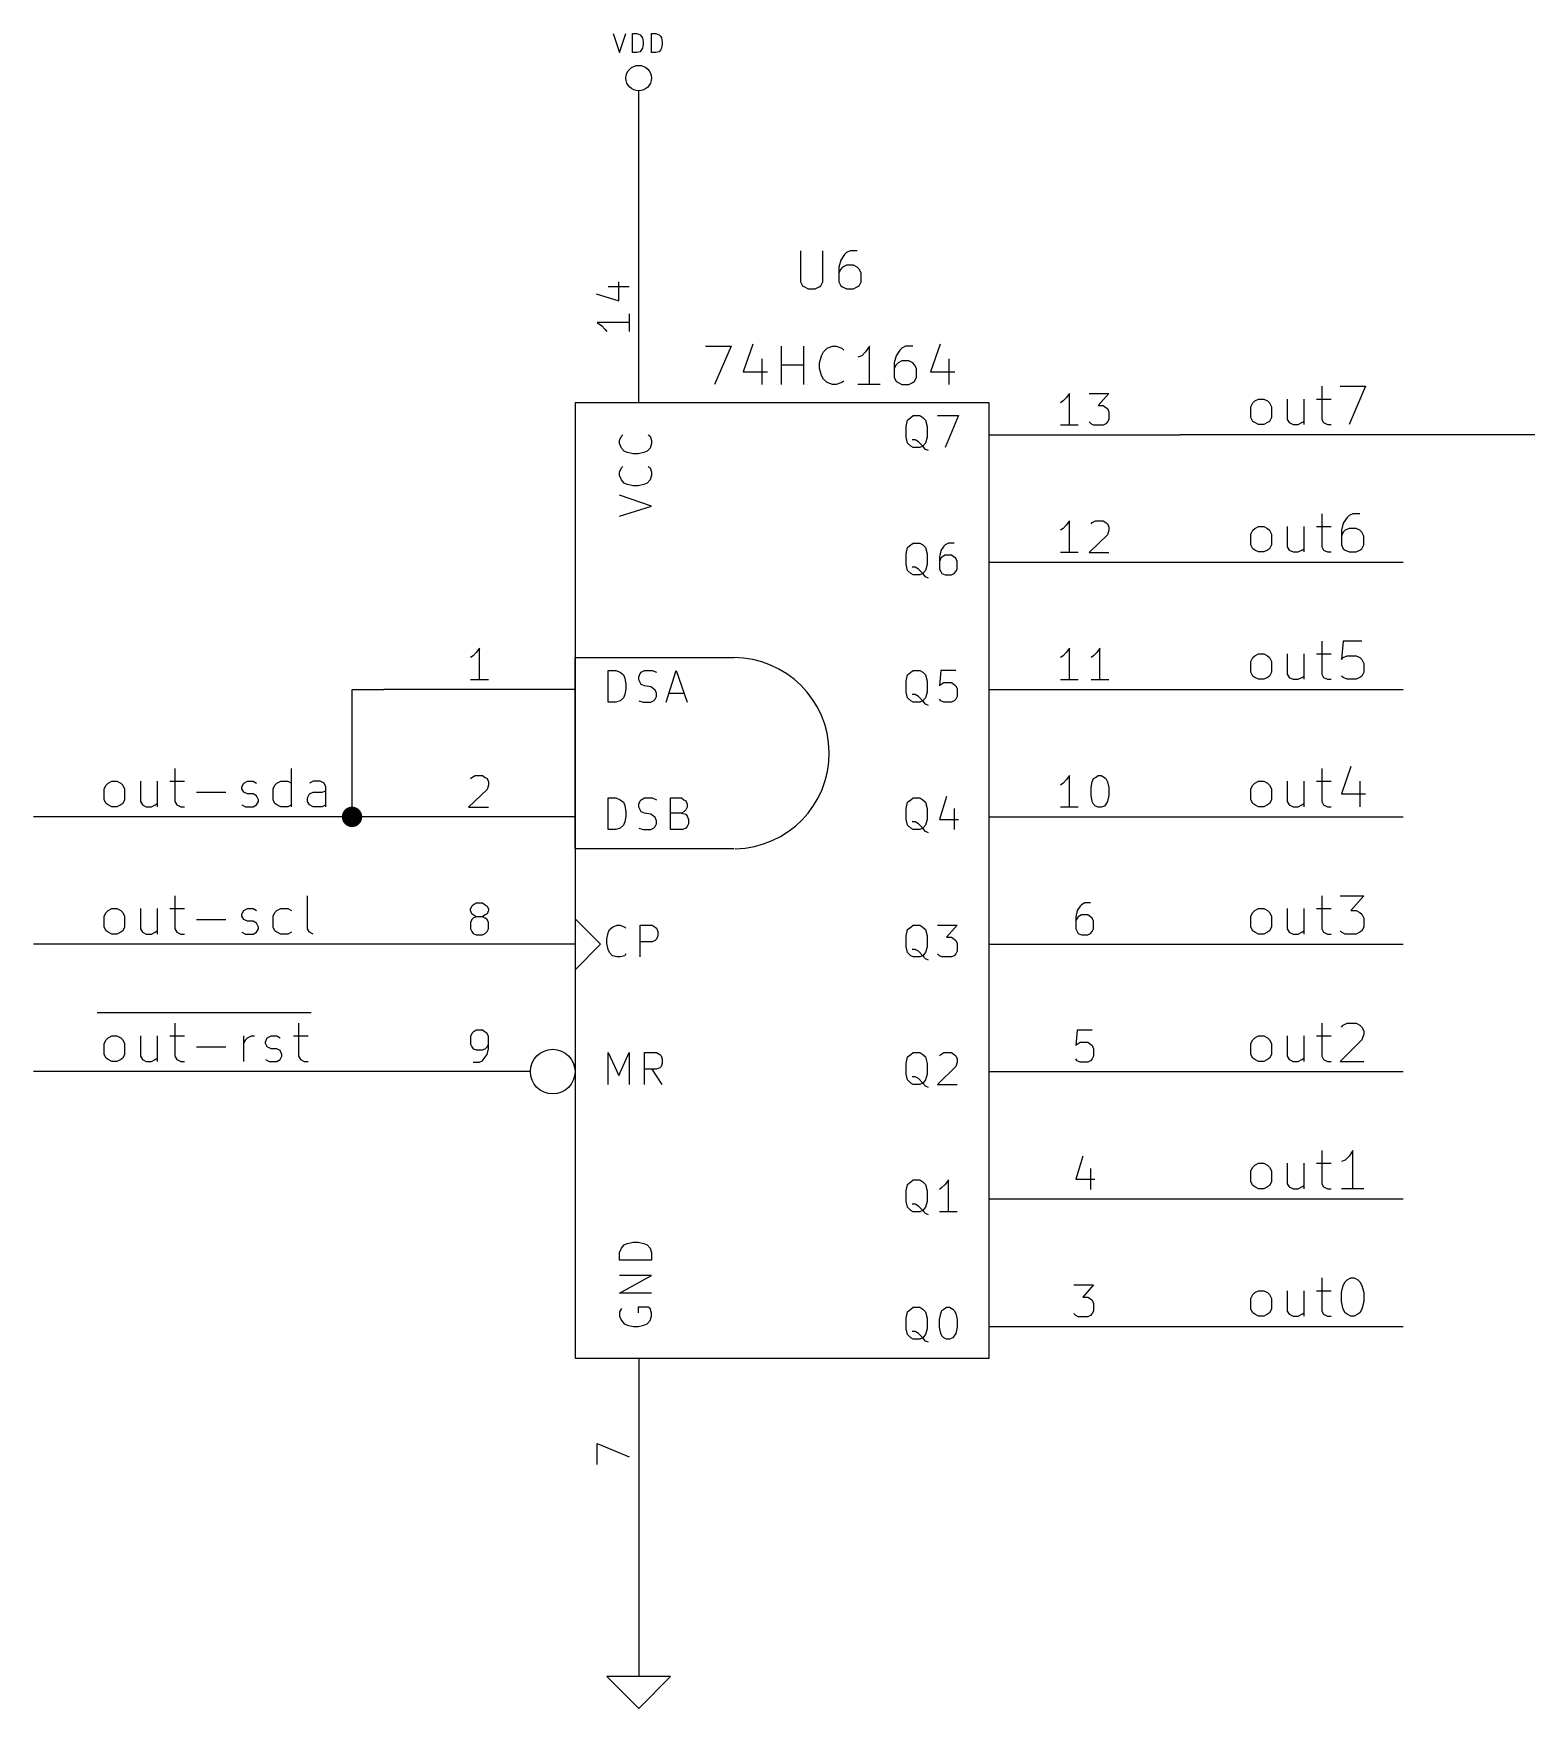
# Model space of a CAD drawing. Extents: x 4000 to 326700, y 4000 to 230000.
# Drawn here: x 166000 to 189435, y 132000 to 158300 of the extents above; entities that cross this region are included whole.
import ezdxf

# ---------------------------------------------------------------- set-up
doc = ezdxf.new("R2010")
doc.units = 0
for name, color, linetype in [('BLACK', 1, 'CONTINUOUS'), ('CYAN', 4, 'CONTINUOUS'), ('GREEN', 3, 'CONTINUOUS'), ('RED', 5, 'CONTINUOUS')]:
    doc.layers.add(name, color=color, linetype=linetype)

msp = doc.modelspace()

# ---------------------------------------------------------------- linework, layer by layer
at = {"layer": 'BLACK'}
for p, q in [((185170, 152530), (185230, 152560)), ((185230, 152560), (185310, 152560)), ((185310, 152560), (185370, 152530)), ((185680, 152560), (185680, 152240)), ((185940, 152560), (185940, 152160)), ((186140, 152560), (186370, 152560)), ((186220, 152760), (186220, 152240)), ((186510, 152760), (186910, 152760)), ((186910, 152760), (186650, 152160)), ((185110, 152440), (185140, 152500)), ((185110, 152270), (185110, 152440)), ((185140, 152500), (185170, 152530)), ((185370, 152530), (185400, 152500)), ((185400, 152500), (185430, 152440)), ((185430, 152440), (185430, 152270)), ((185140, 152210), (185110, 152270)), ((185170, 152190), (185140, 152210)), ((185230, 152160), (185170, 152190)), ((185310, 152160), (185230, 152160)), ((185370, 152190), (185310, 152160)), ((185400, 152210), (185370, 152190)), ((185430, 152270), (185400, 152210)), ((185680, 152240), (185710, 152190)), ((185710, 152190), (185770, 152160)), ((185770, 152160), (185850, 152160)), ((185850, 152160), (185910, 152190)), ((185910, 152190), (185940, 152210)), ((186220, 152240), (186250, 152190)), ((186250, 152190), (186310, 152160)), ((186310, 152160), (186370, 152160)), ((186220, 150760), (186220, 150240)), ((186620, 150700), (186560, 150610)), ((186650, 150730), (186620, 150700)), ((186710, 150760), (186650, 150730)), ((186820, 150760), (186710, 150760)), ((185110, 150440), (185140, 150500)), ((185110, 150270), (185110, 150440)), ((185140, 150500), (185170, 150530)), ((185170, 150530), (185230, 150560)), ((185230, 150560), (185310, 150560)), ((185310, 150560), (185370, 150530)), ((185370, 150530), (185400, 150500)), ((185400, 150500), (185430, 150440)), ((185430, 150440), (185430, 150270)), ((185680, 150560), (185680, 150240)), ((185940, 150560), (185940, 150160)), ((186140, 150560), (186370, 150560)), ((186560, 150610), (186530, 150500)), ((186530, 150500), (186530, 150270)), ((186560, 150470), (186530, 150410)), ((186590, 150500), (186560, 150470)), ((186650, 150530), (186590, 150500)), ((186760, 150530), (186650, 150530)), ((186820, 150500), (186760, 150530)), ((186850, 150470), (186820, 150500)), ((186880, 150410), (186850, 150470)), ((185140, 150210), (185110, 150270)), ((185170, 150190), (185140, 150210)), ((185230, 150160), (185170, 150190)), ((185370, 150190), (185310, 150160)), ((185400, 150210), (185370, 150190)), ((185430, 150270), (185400, 150210)), ((185680, 150240), (185710, 150190)), ((185710, 150190), (185770, 150160)), ((185850, 150160), (185910, 150190)), ((185910, 150190), (185940, 150210)), ((186220, 150240), (186250, 150190)), ((186250, 150190), (186310, 150160)), ((186530, 150270), (186560, 150210)), ((186560, 150210), (186590, 150190)), ((186590, 150190), (186650, 150160)), ((186760, 150160), (186820, 150190)), ((186820, 150190), (186850, 150210)), ((186850, 150210), (186880, 150270)), ((186880, 150270), (186880, 150410)), ((185310, 150160), (185230, 150160)), ((185770, 150160), (185850, 150160)), ((186310, 150160), (186370, 150160)), ((186650, 150160), (186760, 150160)), ((186220, 148760), (186220, 148240)), ((186560, 148760), (186530, 148470)), ((186850, 148760), (186560, 148760)), ((185110, 148440), (185140, 148500)), ((185110, 148270), (185110, 148440)), ((185140, 148500), (185170, 148530)), ((185170, 148530), (185230, 148560)), ((185230, 148560), (185310, 148560)), ((185310, 148560), (185370, 148530)), ((185370, 148530), (185400, 148500)), ((185400, 148500), (185430, 148440)), ((185430, 148440), (185430, 148270)), ((185680, 148560), (185680, 148240)), ((185940, 148560), (185940, 148160)), ((186140, 148560), (186370, 148560)), ((186530, 148470), (186560, 148500)), ((186560, 148500), (186620, 148530)), ((186620, 148530), (186760, 148530)), ((186760, 148530), (186820, 148500)), ((186820, 148500), (186850, 148470)), ((186850, 148470), (186880, 148410)), ((186880, 148410), (186880, 148270)), ((185140, 148210), (185110, 148270)), ((185170, 148190), (185140, 148210)), ((185230, 148160), (185170, 148190)), ((185310, 148160), (185230, 148160)), ((185370, 148190), (185310, 148160)), ((185400, 148210), (185370, 148190)), ((185430, 148270), (185400, 148210)), ((185680, 148240), (185710, 148190)), ((185710, 148190), (185770, 148160)), ((185770, 148160), (185850, 148160)), ((185850, 148160), (185910, 148190)), ((185910, 148190), (185940, 148210)), ((186220, 148240), (186250, 148190)), ((186250, 148190), (186310, 148160)), ((186310, 148160), (186370, 148160)), ((186560, 148190), (186530, 148210)), ((186620, 148160), (186560, 148190)), ((186760, 148160), (186620, 148160)), ((186820, 148190), (186760, 148160)), ((186850, 148210), (186820, 148190)), ((186880, 148270), (186850, 148210)), ((168220, 146760), (168220, 146240)), ((170050, 146160), (170050, 146760)), ((186220, 146760), (186220, 146240)), ((186680, 146790), (186530, 146360)), ((167110, 146440), (167140, 146500)), ((167140, 146500), (167170, 146530)), ((167170, 146530), (167230, 146560)), ((167230, 146560), (167310, 146560)), ((167310, 146560), (167370, 146530)), ((167370, 146530), (167400, 146500)), ((167400, 146500), (167430, 146440)), ((167680, 146560), (167680, 146240)), ((167940, 146560), (167940, 146160)), ((168140, 146560), (168370, 146560)), ((169270, 146470), (169300, 146530)), ((169300, 146530), (169360, 146560)), ((169360, 146560), (169450, 146560)), ((169450, 146560), (169500, 146530)), ((169760, 146440), (169790, 146500)), ((169790, 146500), (169820, 146530)), ((169820, 146530), (169880, 146560)), ((169880, 146560), (169990, 146560)), ((169990, 146560), (170050, 146530)), ((170390, 146560), (170330, 146530)), ((170500, 146560), (170390, 146560)), ((170560, 146530), (170500, 146560)), ((170590, 146470), (170560, 146530)), ((185110, 146440), (185140, 146500)), ((185140, 146500), (185170, 146530)), ((185170, 146530), (185230, 146560)), ((185230, 146560), (185310, 146560)), ((185310, 146560), (185370, 146530)), ((185370, 146530), (185400, 146500)), ((185400, 146500), (185430, 146440)), ((185680, 146560), (185680, 146240)), ((185940, 146560), (185940, 146160)), ((186140, 146560), (186370, 146560)), ((186820, 146560), (186820, 146160)), ((167110, 146270), (167110, 146440)), ((167140, 146210), (167110, 146270)), ((167430, 146270), (167400, 146210)), ((167430, 146440), (167430, 146270)), ((167680, 146240), (167710, 146190)), ((168220, 146240), (168250, 146190)), ((168560, 146390), (169020, 146390)), ((169270, 146440), (169270, 146470)), ((169300, 146390), (169270, 146440)), ((169360, 146360), (169300, 146390)), ((169450, 146360), (169360, 146360)), ((169500, 146330), (169450, 146360)), ((169530, 146270), (169500, 146330)), ((169500, 146190), (169530, 146240)), ((169530, 146240), (169530, 146270)), ((169760, 146270), (169760, 146440)), ((169790, 146210), (169760, 146270)), ((170300, 146300), (170330, 146360)), ((170300, 146240), (170300, 146300)), ((170330, 146190), (170300, 146240)), ((170330, 146360), (170390, 146390)), ((170390, 146390), (170530, 146390)), ((170530, 146390), (170590, 146410)), ((170590, 146160), (170590, 146470)), ((185110, 146270), (185110, 146440)), ((185140, 146210), (185110, 146270)), ((185430, 146270), (185400, 146210)), ((185430, 146440), (185430, 146270)), ((185680, 146240), (185710, 146190)), ((186220, 146240), (186250, 146190)), ((186530, 146360), (186910, 146360)), ((167170, 146190), (167140, 146210)), ((167230, 146160), (167170, 146190)), ((167310, 146160), (167230, 146160)), ((167370, 146190), (167310, 146160)), ((167400, 146210), (167370, 146190)), ((167710, 146190), (167770, 146160)), ((167770, 146160), (167850, 146160)), ((167850, 146160), (167910, 146190)), ((167910, 146190), (167940, 146210)), ((168250, 146190), (168310, 146160)), ((168310, 146160), (168370, 146160)), ((169270, 146190), (169330, 146160)), ((169330, 146160), (169450, 146160)), ((169450, 146160), (169500, 146190)), ((169820, 146190), (169790, 146210)), ((169880, 146160), (169820, 146190)), ((169990, 146160), (169880, 146160)), ((170050, 146190), (169990, 146160)), ((170390, 146160), (170330, 146190)), ((170530, 146160), (170390, 146160)), ((170590, 146190), (170530, 146160)), ((185170, 146190), (185140, 146210)), ((185230, 146160), (185170, 146190)), ((185310, 146160), (185230, 146160)), ((185370, 146190), (185310, 146160)), ((185400, 146210), (185370, 146190)), ((185710, 146190), (185770, 146160)), ((185770, 146160), (185850, 146160)), ((185850, 146160), (185910, 146190)), ((185910, 146190), (185940, 146210)), ((186250, 146190), (186310, 146160)), ((186310, 146160), (186370, 146160)), ((168220, 144760), (168220, 144240)), ((170300, 144240), (170300, 144760)), ((186220, 144760), (186220, 144240)), ((186510, 144760), (186880, 144760)), ((186880, 144760), (186680, 144530)), ((167110, 144440), (167140, 144500)), ((167110, 144270), (167110, 144440)), ((167140, 144500), (167170, 144530)), ((167170, 144530), (167230, 144560)), ((167230, 144560), (167310, 144560)), ((167310, 144560), (167370, 144530)), ((167370, 144530), (167400, 144500)), ((167400, 144500), (167430, 144440)), ((167430, 144440), (167430, 144270)), ((167680, 144560), (167680, 144240)), ((167940, 144560), (167940, 144160)), ((168140, 144560), (168370, 144560)), ((168560, 144390), (169020, 144390)), ((169270, 144470), (169300, 144530)), ((169270, 144440), (169270, 144470)), ((169300, 144390), (169270, 144440)), ((169300, 144530), (169360, 144560)), ((169360, 144360), (169300, 144390)), ((169360, 144560), (169450, 144560)), ((169450, 144560), (169500, 144530)), ((169760, 144440), (169790, 144500)), ((169760, 144270), (169760, 144440)), ((169790, 144500), (169820, 144530)), ((169820, 144530), (169880, 144560)), ((169880, 144560), (169990, 144560)), ((169990, 144560), (170050, 144530)), ((185110, 144440), (185140, 144500)), ((185110, 144270), (185110, 144440)), ((185140, 144500), (185170, 144530)), ((185170, 144530), (185230, 144560)), ((185230, 144560), (185310, 144560)), ((185310, 144560), (185370, 144530)), ((185370, 144530), (185400, 144500)), ((185400, 144500), (185430, 144440)), ((185430, 144440), (185430, 144270)), ((185680, 144560), (185680, 144240)), ((185940, 144560), (185940, 144160)), ((186140, 144560), (186370, 144560)), ((186680, 144530), (186760, 144530)), ((186760, 144530), (186820, 144500)), ((186820, 144500), (186850, 144470)), ((186850, 144470), (186880, 144410)), ((186880, 144410), (186880, 144270)), ((167140, 144210), (167110, 144270)), ((167170, 144190), (167140, 144210)), ((167230, 144160), (167170, 144190)), ((167310, 144160), (167230, 144160)), ((167370, 144190), (167310, 144160)), ((167400, 144210), (167370, 144190)), ((167430, 144270), (167400, 144210)), ((167680, 144240), (167710, 144190)), ((167710, 144190), (167770, 144160)), ((167770, 144160), (167850, 144160)), ((167850, 144160), (167910, 144190)), ((167910, 144190), (167940, 144210)), ((168220, 144240), (168250, 144190)), ((168250, 144190), (168310, 144160)), ((168310, 144160), (168370, 144160)), ((169270, 144190), (169330, 144160)), ((169330, 144160), (169450, 144160)), ((169450, 144360), (169360, 144360)), ((169500, 144330), (169450, 144360)), ((169450, 144160), (169500, 144190)), ((169530, 144270), (169500, 144330)), ((169500, 144190), (169530, 144240)), ((169530, 144240), (169530, 144270)), ((169790, 144210), (169760, 144270)), ((169820, 144190), (169790, 144210)), ((169880, 144160), (169820, 144190)), ((169990, 144160), (169880, 144160)), ((170050, 144190), (169990, 144160)), ((170330, 144190), (170300, 144240)), ((170390, 144160), (170330, 144190)), ((185140, 144210), (185110, 144270)), ((185170, 144190), (185140, 144210)), ((185230, 144160), (185170, 144190)), ((185310, 144160), (185230, 144160)), ((185370, 144190), (185310, 144160)), ((185400, 144210), (185370, 144190)), ((185430, 144270), (185400, 144210)), ((185680, 144240), (185710, 144190)), ((185710, 144190), (185770, 144160)), ((185770, 144160), (185850, 144160)), ((185850, 144160), (185910, 144190)), ((185910, 144190), (185940, 144210)), ((186220, 144240), (186250, 144190)), ((186250, 144190), (186310, 144160)), ((186310, 144160), (186370, 144160)), ((186530, 144190), (186510, 144210)), ((186590, 144160), (186530, 144190)), ((186760, 144160), (186590, 144160)), ((186820, 144190), (186760, 144160)), ((186850, 144210), (186820, 144190)), ((186880, 144270), (186850, 144210)), ((167000, 142930), (170360, 142930)), ((167170, 142530), (167230, 142560)), ((167230, 142560), (167310, 142560)), ((167310, 142560), (167370, 142530)), ((167680, 142560), (167680, 142240)), ((167940, 142560), (167940, 142160)), ((168140, 142560), (168370, 142560)), ((168220, 142760), (168220, 142240)), ((169300, 142160), (169300, 142560)), ((169360, 142530), (169420, 142560)), ((169420, 142560), (169470, 142560)), ((169670, 142530), (169730, 142560)), ((169730, 142560), (169820, 142560)), ((169820, 142560), (169870, 142530)), ((170080, 142560), (170310, 142560)), ((170160, 142760), (170160, 142240)), ((185170, 142530), (185230, 142560)), ((185230, 142560), (185310, 142560)), ((185310, 142560), (185370, 142530)), ((185680, 142560), (185680, 142240)), ((185940, 142560), (185940, 142160)), ((186140, 142560), (186370, 142560)), ((186220, 142760), (186220, 142240)), ((186530, 142700), (186560, 142730)), ((186560, 142730), (186620, 142760)), ((186620, 142760), (186760, 142760)), ((186760, 142760), (186820, 142730)), ((186820, 142730), (186850, 142700)), ((186850, 142700), (186880, 142640)), ((186880, 142590), (186850, 142500)), ((186880, 142640), (186880, 142590)), ((167110, 142440), (167140, 142500)), ((167110, 142270), (167110, 142440)), ((167140, 142500), (167170, 142530)), ((167370, 142530), (167400, 142500)), ((167400, 142500), (167430, 142440)), ((167430, 142440), (167430, 142270)), ((168560, 142390), (169020, 142390)), ((169300, 142440), (169330, 142500)), ((169330, 142500), (169360, 142530)), ((169640, 142470), (169670, 142530)), ((169640, 142440), (169640, 142470)), ((169670, 142390), (169640, 142440)), ((169730, 142360), (169670, 142390)), ((169820, 142360), (169730, 142360)), ((169870, 142330), (169820, 142360)), ((169900, 142270), (169870, 142330)), ((185110, 142440), (185140, 142500)), ((185110, 142270), (185110, 142440)), ((185140, 142500), (185170, 142530)), ((185370, 142530), (185400, 142500)), ((185400, 142500), (185430, 142440)), ((185430, 142440), (185430, 142270)), ((186850, 142500), (186510, 142160)), ((167140, 142210), (167110, 142270)), ((167170, 142190), (167140, 142210)), ((167230, 142160), (167170, 142190)), ((167310, 142160), (167230, 142160)), ((167370, 142190), (167310, 142160)), ((167400, 142210), (167370, 142190)), ((167430, 142270), (167400, 142210)), ((167680, 142240), (167710, 142190)), ((167710, 142190), (167770, 142160)), ((167770, 142160), (167850, 142160)), ((167850, 142160), (167910, 142190)), ((167910, 142190), (167940, 142210)), ((168220, 142240), (168250, 142190)), ((168250, 142190), (168310, 142160)), ((168310, 142160), (168370, 142160)), ((169640, 142190), (169700, 142160)), ((169700, 142160), (169820, 142160)), ((169820, 142160), (169870, 142190)), ((169870, 142190), (169900, 142240)), ((169900, 142240), (169900, 142270)), ((170160, 142240), (170190, 142190)), ((170190, 142190), (170250, 142160)), ((170250, 142160), (170310, 142160)), ((185140, 142210), (185110, 142270)), ((185170, 142190), (185140, 142210)), ((185230, 142160), (185170, 142190)), ((185310, 142160), (185230, 142160)), ((185370, 142190), (185310, 142160)), ((185400, 142210), (185370, 142190)), ((185430, 142270), (185400, 142210)), ((185680, 142240), (185710, 142190)), ((185710, 142190), (185770, 142160)), ((185770, 142160), (185850, 142160)), ((185850, 142160), (185910, 142190)), ((185910, 142190), (185940, 142210)), ((186220, 142240), (186250, 142190)), ((186250, 142190), (186310, 142160)), ((186310, 142160), (186370, 142160)), ((186510, 142160), (186880, 142160)), ((186220, 140760), (186220, 140240)), ((186710, 140760), (186650, 140670)), ((186710, 140160), (186710, 140760)), ((185110, 140440), (185140, 140500)), ((185140, 140500), (185170, 140530)), ((185170, 140530), (185230, 140560)), ((185230, 140560), (185310, 140560)), ((185310, 140560), (185370, 140530)), ((185370, 140530), (185400, 140500)), ((185400, 140500), (185430, 140440)), ((185680, 140560), (185680, 140240)), ((185940, 140560), (185940, 140160)), ((186140, 140560), (186370, 140560)), ((186590, 140610), (186530, 140590)), ((186650, 140670), (186590, 140610)), ((185110, 140270), (185110, 140440)), ((185140, 140210), (185110, 140270)), ((185170, 140190), (185140, 140210)), ((185230, 140160), (185170, 140190)), ((185370, 140190), (185310, 140160)), ((185400, 140210), (185370, 140190)), ((185430, 140270), (185400, 140210)), ((185430, 140440), (185430, 140270)), ((185680, 140240), (185710, 140190)), ((185710, 140190), (185770, 140160)), ((185850, 140160), (185910, 140190)), ((185910, 140190), (185940, 140210)), ((186220, 140240), (186250, 140190)), ((186250, 140190), (186310, 140160)), ((185310, 140160), (185230, 140160)), ((185770, 140160), (185850, 140160)), ((186310, 140160), (186370, 140160)), ((186880, 140160), (186530, 140160)), ((186220, 138760), (186220, 138240)), ((186530, 138530), (186560, 138640)), ((186560, 138640), (186590, 138700)), ((186590, 138700), (186620, 138730)), ((186620, 138730), (186680, 138760)), ((186680, 138760), (186730, 138760)), ((186730, 138760), (186790, 138730)), ((186790, 138730), (186820, 138700)), ((186820, 138700), (186850, 138640)), ((186850, 138640), (186880, 138530)), ((185110, 138440), (185140, 138500)), ((185110, 138270), (185110, 138440)), ((185140, 138500), (185170, 138530)), ((185170, 138530), (185230, 138560)), ((185230, 138560), (185310, 138560)), ((185310, 138560), (185370, 138530)), ((185370, 138530), (185400, 138500)), ((185400, 138500), (185430, 138440)), ((185430, 138440), (185430, 138270)), ((185680, 138560), (185680, 138240)), ((185940, 138560), (185940, 138160)), ((186140, 138560), (186370, 138560)), ((186530, 138390), (186530, 138530)), ((186560, 138270), (186530, 138390)), ((186880, 138390), (186850, 138270)), ((186880, 138530), (186880, 138390)), ((185140, 138210), (185110, 138270)), ((185170, 138190), (185140, 138210)), ((185230, 138160), (185170, 138190)), ((185310, 138160), (185230, 138160)), ((185370, 138190), (185310, 138160)), ((185400, 138210), (185370, 138190)), ((185430, 138270), (185400, 138210)), ((185680, 138240), (185710, 138190)), ((185710, 138190), (185770, 138160)), ((185770, 138160), (185850, 138160)), ((185850, 138160), (185910, 138190)), ((185910, 138190), (185940, 138210)), ((186220, 138240), (186250, 138190)), ((186250, 138190), (186310, 138160)), ((186310, 138160), (186370, 138160)), ((186590, 138210), (186560, 138270)), ((186620, 138190), (186590, 138210)), ((186680, 138160), (186620, 138190)), ((186730, 138160), (186680, 138160)), ((186790, 138190), (186730, 138160)), ((186820, 138210), (186790, 138190)), ((186850, 138270), (186820, 138210))]:
    msp.add_line(p, q, dxfattribs=at)
at = {"layer": 'CYAN'}
for p, q in [((175100, 158300), (175200, 158000)), ((175200, 158000), (175300, 158300)), ((175400, 158000), (175400, 158300)), ((175400, 158300), (175470, 158300)), ((175470, 158300), (175520, 158280)), ((175520, 158280), (175540, 158260)), ((175540, 158260), (175560, 158230)), ((175560, 158070), (175540, 158040)), ((175560, 158230), (175570, 158170)), ((175570, 158130), (175560, 158070)), ((175570, 158170), (175570, 158130)), ((175700, 158000), (175700, 158300)), ((175700, 158300), (175770, 158300)), ((175770, 158300), (175820, 158280)), ((175820, 158280), (175840, 158260)), ((175840, 158260), (175860, 158230)), ((175860, 158070), (175840, 158040)), ((175860, 158230), (175870, 158170)), ((175870, 158130), (175860, 158070)), ((175870, 158170), (175870, 158130)), ((175470, 158000), (175400, 158000)), ((175520, 158010), (175470, 158000)), ((175540, 158040), (175520, 158010)), ((175770, 158000), (175700, 158000)), ((175820, 158010), (175770, 158000)), ((175840, 158040), (175820, 158010)), ((178040, 154890), (178040, 154400)), ((178390, 154400), (178390, 154890)), ((178670, 154740), (178640, 154630)), ((178730, 154830), (178670, 154740)), ((178760, 154660), (178700, 154630)), ((178760, 154860), (178730, 154830)), ((178820, 154890), (178760, 154860)), ((178870, 154660), (178760, 154660)), ((178930, 154890), (178820, 154890)), ((178930, 154630), (178870, 154660)), ((178040, 154400), (178070, 154340)), ((178360, 154340), (178390, 154400)), ((178640, 154630), (178640, 154400)), ((178670, 154600), (178640, 154540)), ((178640, 154400), (178670, 154340)), ((178700, 154630), (178670, 154600)), ((178960, 154600), (178930, 154630)), ((178990, 154540), (178960, 154600)), ((178960, 154340), (178990, 154400)), ((178990, 154400), (178990, 154540)), ((178070, 154340), (178100, 154320)), ((178100, 154320), (178160, 154290)), ((178160, 154290), (178270, 154290)), ((178270, 154290), (178330, 154320)), ((178330, 154320), (178360, 154340)), ((178670, 154340), (178700, 154320)), ((178700, 154320), (178760, 154290)), ((178760, 154290), (178870, 154290)), ((178870, 154290), (178930, 154320)), ((178930, 154320), (178960, 154340)), ((176550, 153390), (176950, 153390)), ((176950, 153390), (176690, 152790)), ((177290, 153420), (177140, 152990)), ((177740, 152790), (177740, 153390)), ((178090, 152790), (178090, 153390)), ((178400, 153300), (178460, 153360)), ((178460, 153360), (178540, 153390)), ((178540, 153390), (178600, 153390)), ((178600, 153390), (178690, 153360)), ((178690, 153360), (178720, 153330)), ((179120, 153390), (179060, 153300)), ((179120, 152790), (179120, 153390)), ((179600, 153330), (179540, 153240)), ((179630, 153360), (179600, 153330)), ((179690, 153390), (179630, 153360)), ((179800, 153390), (179690, 153390)), ((180230, 153420), (180080, 152990)), ((177430, 153190), (177430, 152790)), ((177740, 153100), (178090, 153100)), ((178340, 153130), (178370, 153240)), ((178340, 153040), (178340, 153130)), ((178370, 153240), (178400, 153300)), ((179000, 153240), (178940, 153220)), ((179060, 153300), (179000, 153240)), ((179540, 153240), (179510, 153130)), ((179510, 153130), (179510, 152900)), ((179540, 153100), (179510, 153040)), ((179570, 153130), (179540, 153100)), ((179630, 153160), (179570, 153130)), ((179740, 153160), (179630, 153160)), ((179800, 153130), (179740, 153160)), ((179830, 153100), (179800, 153130)), ((179860, 153040), (179830, 153100)), ((180370, 153190), (180370, 152790)), ((177140, 152990), (177520, 152990)), ((178370, 152930), (178340, 153040)), ((178400, 152870), (178370, 152930)), ((178460, 152820), (178400, 152870)), ((178540, 152790), (178460, 152820)), ((178690, 152820), (178600, 152790)), ((178720, 152840), (178690, 152820)), ((179510, 152900), (179540, 152840)), ((179540, 152840), (179570, 152820)), ((179570, 152820), (179630, 152790)), ((179740, 152790), (179800, 152820)), ((179800, 152820), (179830, 152840)), ((179830, 152840), (179860, 152900)), ((179860, 152900), (179860, 153040)), ((180080, 152990), (180460, 152990)), ((178600, 152790), (178540, 152790)), ((179290, 152790), (178940, 152790)), ((179630, 152790), (179740, 152790)), ((179770, 152270), (179810, 152300)), ((179810, 152300), (179910, 152300)), ((179910, 152300), (179960, 152270)), ((180190, 152300), (180520, 152300)), ((180520, 152300), (180310, 151800)), ((179700, 152130), (179720, 152230)), ((179700, 151960), (179700, 152130)), ((179720, 152230), (179770, 152270)), ((179960, 152270), (180000, 152230)), ((180000, 152230), (180030, 152130)), ((180030, 152130), (180030, 151960)), ((175200, 151910), (175230, 151980)), ((175200, 151860), (175200, 151910)), ((175230, 151790), (175200, 151860)), ((175230, 151980), (175250, 152000)), ((175270, 151740), (175230, 151790)), ((175680, 151790), (175630, 151740)), ((175650, 152000), (175680, 151980)), ((175680, 151980), (175700, 151910)), ((175700, 151860), (175680, 151790)), ((175700, 151910), (175700, 151860)), ((179720, 151870), (179700, 151960)), ((179770, 151820), (179720, 151870)), ((179810, 151800), (179770, 151820)), ((179840, 151920), (179790, 151920)), ((179910, 151800), (179810, 151800)), ((179890, 151890), (179840, 151920)), ((179960, 151820), (179890, 151890)), ((179960, 151820), (179910, 151800)), ((180000, 151870), (179960, 151820)), ((180000, 151770), (179960, 151820)), ((180030, 151960), (180000, 151870)), ((180050, 151750), (180000, 151770)), ((175230, 151480), (175250, 151500)), ((175320, 151720), (175270, 151740)), ((175420, 151700), (175320, 151720)), ((175490, 151700), (175420, 151700)), ((175580, 151720), (175490, 151700)), ((175630, 151740), (175580, 151720)), ((175650, 151500), (175680, 151480)), ((175200, 151410), (175230, 151480)), ((175200, 151360), (175200, 151410)), ((175230, 151290), (175200, 151360)), ((175270, 151240), (175230, 151290)), ((175320, 151220), (175270, 151240)), ((175630, 151240), (175580, 151220)), ((175680, 151290), (175630, 151240)), ((175680, 151480), (175700, 151410)), ((175700, 151360), (175680, 151290)), ((175700, 151410), (175700, 151360)), ((175700, 150880), (175200, 151050)), ((175420, 151200), (175320, 151220)), ((175490, 151200), (175420, 151200)), ((175580, 151220), (175490, 151200)), ((175200, 150720), (175700, 150880)), ((179700, 150130), (179720, 150230)), ((179720, 150230), (179770, 150270)), ((179770, 150270), (179810, 150300)), ((179810, 150300), (179910, 150300)), ((179910, 150300), (179960, 150270)), ((179960, 150270), (180000, 150230)), ((180000, 150230), (180030, 150130)), ((180240, 150180), (180220, 150080)), ((180290, 150250), (180240, 150180)), ((180310, 150270), (180290, 150250)), ((180360, 150300), (180310, 150270)), ((180450, 150300), (180360, 150300)), ((179700, 149960), (179700, 150130)), ((179720, 149870), (179700, 149960)), ((179840, 149920), (179790, 149920)), ((179890, 149890), (179840, 149920)), ((180030, 149960), (180000, 149870)), ((180030, 150130), (180030, 149960)), ((180220, 150080), (180220, 149890)), ((180240, 150060), (180220, 150010)), ((180260, 150080), (180240, 150060)), ((180310, 150110), (180260, 150080)), ((180410, 150110), (180310, 150110)), ((180450, 150080), (180410, 150110)), ((180480, 150060), (180450, 150080)), ((180500, 150010), (180480, 150060)), ((180500, 149890), (180500, 150010)), ((179770, 149820), (179720, 149870)), ((179810, 149800), (179770, 149820)), ((179910, 149800), (179810, 149800)), ((179960, 149820), (179890, 149890)), ((179960, 149820), (179910, 149800)), ((180000, 149870), (179960, 149820)), ((180000, 149770), (179960, 149820)), ((180050, 149750), (180000, 149770)), ((180220, 149890), (180240, 149850)), ((180240, 149850), (180260, 149820)), ((180260, 149820), (180310, 149800)), ((180310, 149800), (180410, 149800)), ((180410, 149800), (180450, 149820)), ((180450, 149820), (180480, 149850)), ((180480, 149850), (180500, 149890)), ((175020, 147800), (175020, 148300)), ((175020, 148300), (175140, 148300)), ((175140, 148300), (175210, 148270)), ((175210, 148270), (175260, 148230)), ((175260, 148230), (175280, 148180)), ((175280, 148180), (175300, 148080)), ((175300, 148080), (175300, 148010)), ((175500, 148200), (175520, 148250)), ((175500, 148150), (175500, 148200)), ((175520, 148110), (175500, 148150)), ((175520, 148250), (175540, 148270)), ((175540, 148080), (175520, 148110)), ((175540, 148270), (175590, 148300)), ((175590, 148060), (175540, 148080)), ((175590, 148300), (175710, 148300)), ((175710, 148300), (175780, 148270)), ((175930, 147800), (176090, 148300)), ((176090, 148300), (176260, 147800)), ((179700, 148130), (179720, 148230)), ((179700, 147960), (179700, 148130)), ((179720, 148230), (179770, 148270)), ((179770, 148270), (179810, 148300)), ((179810, 148300), (179910, 148300)), ((179910, 148300), (179960, 148270)), ((179960, 148270), (180000, 148230)), ((180000, 148230), (180030, 148130)), ((180030, 148130), (180030, 147960)), ((180240, 148300), (180220, 148060)), ((180220, 148060), (180240, 148080)), ((180480, 148300), (180240, 148300)), ((180240, 148080), (180290, 148110)), ((180290, 148110), (180410, 148110)), ((180410, 148110), (180450, 148080)), ((180450, 148080), (180480, 148060)), ((175210, 147820), (175140, 147800)), ((175260, 147870), (175210, 147820)), ((175280, 147920), (175260, 147870)), ((175300, 148010), (175280, 147920)), ((175500, 147820), (175570, 147800)), ((175690, 148040), (175590, 148060)), ((175730, 148010), (175690, 148040)), ((175690, 147800), (175730, 147820)), ((175760, 147990), (175730, 148010)), ((175730, 147820), (175760, 147850)), ((175780, 147940), (175760, 147990)), ((175760, 147850), (175780, 147890)), ((175780, 147890), (175780, 147940)), ((175980, 147940), (176210, 147940)), ((179720, 147870), (179700, 147960)), ((179770, 147820), (179720, 147870)), ((179810, 147800), (179770, 147820)), ((179840, 147920), (179790, 147920)), ((179890, 147890), (179840, 147920)), ((179960, 147820), (179890, 147890)), ((179960, 147820), (179910, 147800)), ((180000, 147870), (179960, 147820)), ((180000, 147770), (179960, 147820)), ((180030, 147960), (180000, 147870)), ((180240, 147820), (180220, 147850)), ((180290, 147800), (180240, 147820)), ((180450, 147820), (180410, 147800)), ((180480, 147850), (180450, 147820)), ((180480, 148060), (180500, 148010)), ((180500, 147890), (180480, 147850)), ((180500, 148010), (180500, 147890)), ((175140, 147800), (175020, 147800)), ((175570, 147800), (175690, 147800)), ((179910, 147800), (179810, 147800)), ((180050, 147750), (180000, 147770)), ((180410, 147800), (180290, 147800)), ((175020, 145800), (175020, 146300)), ((175020, 146300), (175140, 146300)), ((175140, 146300), (175210, 146270)), ((175210, 146270), (175260, 146230)), ((175260, 146230), (175280, 146180)), ((175500, 146200), (175520, 146250)), ((175520, 146250), (175540, 146270)), ((175540, 146270), (175590, 146300)), ((175590, 146300), (175710, 146300)), ((175710, 146300), (175780, 146270)), ((176000, 145800), (176000, 146300)), ((176000, 146300), (176170, 146300)), ((176170, 146300), (176210, 146270)), ((176210, 146270), (176240, 146250)), ((176240, 146250), (176260, 146200)), ((179700, 146130), (179720, 146230)), ((179720, 146230), (179770, 146270)), ((179770, 146270), (179810, 146300)), ((179810, 146300), (179910, 146300)), ((179910, 146300), (179960, 146270)), ((179960, 146270), (180000, 146230)), ((180000, 146230), (180030, 146130)), ((180330, 146320), (180220, 145960)), ((175280, 146180), (175300, 146080)), ((175300, 146010), (175280, 145920)), ((175300, 146080), (175300, 146010)), ((175500, 146150), (175500, 146200)), ((175520, 146110), (175500, 146150)), ((175540, 146080), (175520, 146110)), ((175590, 146060), (175540, 146080)), ((175690, 146040), (175590, 146060)), ((175730, 146010), (175690, 146040)), ((175760, 145990), (175730, 146010)), ((175780, 145940), (175760, 145990)), ((176170, 146060), (176000, 146060)), ((176210, 146080), (176170, 146060)), ((176170, 146060), (176240, 146040)), ((176240, 146110), (176210, 146080)), ((176260, 146150), (176240, 146110)), ((176240, 146040), (176260, 146010)), ((176260, 146200), (176260, 146150)), ((176260, 146010), (176280, 145960)), ((179700, 145960), (179700, 146130)), ((180030, 146130), (180030, 145960)), ((180450, 146130), (180450, 145800)), ((175140, 145800), (175020, 145800)), ((175210, 145820), (175140, 145800)), ((175260, 145870), (175210, 145820)), ((175280, 145920), (175260, 145870)), ((175500, 145820), (175570, 145800)), ((175570, 145800), (175690, 145800)), ((175690, 145800), (175730, 145820)), ((175730, 145820), (175760, 145850)), ((175760, 145850), (175780, 145890)), ((175780, 145890), (175780, 145940)), ((176190, 145800), (176000, 145800)), ((176240, 145820), (176190, 145800)), ((176260, 145850), (176240, 145820)), ((176280, 145890), (176260, 145850)), ((176280, 145960), (176280, 145890)), ((179720, 145870), (179700, 145960)), ((179770, 145820), (179720, 145870)), ((179810, 145800), (179770, 145820)), ((179840, 145920), (179790, 145920)), ((179910, 145800), (179810, 145800)), ((179890, 145890), (179840, 145920)), ((179960, 145820), (179890, 145890)), ((179960, 145820), (179910, 145800)), ((180000, 145870), (179960, 145820)), ((180000, 145770), (179960, 145820)), ((180030, 145960), (180000, 145870)), ((180050, 145750), (180000, 145770)), ((180220, 145960), (180520, 145960)), ((175000, 144080), (175020, 144180)), ((175020, 144180), (175040, 144230)), ((175040, 144230), (175090, 144270)), ((175090, 144270), (175160, 144300)), ((175160, 144300), (175210, 144300)), ((175210, 144300), (175280, 144270)), ((175280, 144270), (175300, 144250)), ((175520, 143800), (175520, 144300)), ((175520, 144300), (175710, 144300)), ((175710, 144300), (175760, 144270)), ((175760, 144270), (175780, 144250)), ((175780, 144250), (175800, 144200)), ((175800, 144130), (175780, 144080)), ((175800, 144200), (175800, 144130)), ((179700, 144130), (179720, 144230)), ((179700, 143960), (179700, 144130)), ((179720, 144230), (179770, 144270)), ((179770, 144270), (179810, 144300)), ((179810, 144300), (179910, 144300)), ((179910, 144300), (179960, 144270)), ((179960, 144270), (180000, 144230)), ((180000, 144230), (180030, 144130)), ((180030, 144130), (180030, 143960)), ((180190, 144300), (180500, 144300)), ((180500, 144300), (180330, 144110)), ((175000, 144010), (175000, 144080)), ((175020, 143920), (175000, 144010)), ((175040, 143870), (175020, 143920)), ((175090, 143820), (175040, 143870)), ((175710, 144040), (175520, 144040)), ((175760, 144060), (175710, 144040)), ((175780, 144080), (175760, 144060)), ((179720, 143870), (179700, 143960)), ((179770, 143820), (179720, 143870)), ((179840, 143920), (179790, 143920)), ((179890, 143890), (179840, 143920)), ((179960, 143820), (179890, 143890)), ((180000, 143870), (179960, 143820)), ((180030, 143960), (180000, 143870)), ((180330, 144110), (180410, 144110)), ((180410, 144110), (180450, 144080)), ((180450, 144080), (180480, 144060)), ((180480, 144060), (180500, 144010)), ((180500, 143890), (180480, 143850)), ((180500, 144010), (180500, 143890)), ((175160, 143800), (175090, 143820)), ((175210, 143800), (175160, 143800)), ((175280, 143820), (175210, 143800)), ((175300, 143850), (175280, 143820)), ((179810, 143800), (179770, 143820)), ((179910, 143800), (179810, 143800)), ((179960, 143820), (179910, 143800)), ((180000, 143770), (179960, 143820)), ((180050, 143750), (180000, 143770)), ((180220, 143820), (180190, 143850)), ((180260, 143800), (180220, 143820)), ((180410, 143800), (180260, 143800)), ((180450, 143820), (180410, 143800)), ((180480, 143850), (180450, 143820)), ((175020, 141800), (175020, 142300)), ((175020, 142300), (175190, 141940)), ((175190, 141940), (175350, 142300)), ((175350, 142300), (175350, 141800)), ((175590, 141800), (175590, 142300)), ((175590, 142300), (175780, 142300)), ((175780, 142300), (175830, 142270)), ((179770, 142270), (179810, 142300)), ((179810, 142300), (179910, 142300)), ((179910, 142300), (179960, 142270)), ((180240, 142270), (180290, 142300)), ((180290, 142300), (180410, 142300)), ((180410, 142300), (180450, 142270)), ((175780, 142040), (175590, 142040)), ((175870, 141800), (175710, 142040)), ((175830, 142060), (175780, 142040)), ((175830, 142270), (175850, 142250)), ((175850, 142080), (175830, 142060)), ((175850, 142250), (175870, 142200)), ((175870, 142130), (175850, 142080)), ((175870, 142200), (175870, 142130)), ((179700, 142130), (179720, 142230)), ((179700, 141960), (179700, 142130)), ((179720, 142230), (179770, 142270)), ((179960, 142270), (180000, 142230)), ((180000, 142230), (180030, 142130)), ((180030, 142130), (180030, 141960)), ((180480, 142080), (180190, 141800)), ((180220, 142250), (180240, 142270)), ((180450, 142270), (180480, 142250)), ((180480, 142250), (180500, 142200)), ((180500, 142150), (180480, 142080)), ((180500, 142200), (180500, 142150)), ((179720, 141870), (179700, 141960)), ((179770, 141820), (179720, 141870)), ((179810, 141800), (179770, 141820)), ((179840, 141920), (179790, 141920)), ((179910, 141800), (179810, 141800)), ((179890, 141890), (179840, 141920)), ((179960, 141820), (179890, 141890)), ((179960, 141820), (179910, 141800)), ((180000, 141870), (179960, 141820)), ((180000, 141770), (179960, 141820)), ((180030, 141960), (180000, 141870)), ((180050, 141750), (180000, 141770)), ((180190, 141800), (180500, 141800)), ((179700, 140130), (179720, 140230)), ((179720, 140230), (179770, 140270)), ((179770, 140270), (179810, 140300)), ((179810, 140300), (179910, 140300)), ((179910, 140300), (179960, 140270)), ((179960, 140270), (180000, 140230)), ((180000, 140230), (180030, 140130)), ((180260, 140180), (180220, 140150)), ((180310, 140230), (180260, 140180)), ((180360, 140300), (180310, 140230)), ((180360, 139800), (180360, 140300)), ((179700, 139960), (179700, 140130)), ((179720, 139870), (179700, 139960)), ((179840, 139920), (179790, 139920)), ((179890, 139890), (179840, 139920)), ((180030, 139960), (180000, 139870)), ((180030, 140130), (180030, 139960)), ((179770, 139820), (179720, 139870)), ((179810, 139800), (179770, 139820)), ((179910, 139800), (179810, 139800)), ((179960, 139820), (179890, 139890)), ((179960, 139820), (179910, 139800)), ((180000, 139870), (179960, 139820)), ((180000, 139770), (179960, 139820)), ((180050, 139750), (180000, 139770)), ((180500, 139800), (180220, 139800)), ((175200, 139160), (175230, 139230)), ((175200, 139040), (175200, 139160)), ((175230, 139230), (175270, 139280)), ((175270, 139280), (175320, 139300)), ((175320, 139300), (175420, 139320)), ((175420, 139320), (175490, 139320)), ((175490, 139320), (175580, 139300)), ((175580, 139300), (175630, 139280)), ((175630, 139280), (175680, 139230)), ((175680, 139230), (175700, 139160)), ((175700, 139160), (175700, 139040)), ((175700, 139040), (175200, 139040)), ((175200, 138520), (175700, 138800)), ((175700, 138800), (175200, 138800)), ((175700, 138520), (175200, 138520)), ((175230, 138280), (175200, 138230)), ((175200, 138230), (175200, 138160)), ((175200, 138160), (175230, 138090)), ((175230, 138090), (175270, 138040)), ((175650, 138300), (175490, 138300)), ((175490, 138300), (175490, 138210)), ((175630, 138040), (175680, 138090)), ((175680, 138280), (175650, 138300)), ((175700, 138210), (175680, 138280)), ((175680, 138090), (175700, 138160)), ((175700, 138160), (175700, 138210)), ((179700, 138130), (179720, 138230)), ((179700, 137960), (179700, 138130)), ((179720, 138230), (179770, 138270)), ((179770, 138270), (179810, 138300)), ((179810, 138300), (179910, 138300)), ((179910, 138300), (179960, 138270)), ((179960, 138270), (180000, 138230)), ((180000, 138230), (180030, 138130)), ((180030, 138130), (180030, 137960)), ((180220, 138110), (180240, 138200)), ((180220, 137990), (180220, 138110)), ((180240, 138200), (180260, 138250)), ((180260, 138250), (180290, 138270)), ((180290, 138270), (180330, 138300)), ((180330, 138300), (180380, 138300)), ((180380, 138300), (180430, 138270)), ((180430, 138270), (180450, 138250)), ((180450, 138250), (180480, 138200)), ((180480, 138200), (180500, 138110)), ((180500, 138110), (180500, 137990)), ((175270, 138040), (175320, 138020)), ((175320, 138020), (175420, 138000)), ((175420, 138000), (175490, 138000)), ((175490, 138000), (175580, 138020)), ((175580, 138020), (175630, 138040)), ((179720, 137870), (179700, 137960)), ((179770, 137820), (179720, 137870)), ((179810, 137800), (179770, 137820)), ((179840, 137920), (179790, 137920)), ((179890, 137890), (179840, 137920)), ((179960, 137820), (179890, 137890)), ((179960, 137820), (179910, 137800)), ((180000, 137870), (179960, 137820)), ((180000, 137770), (179960, 137820)), ((180030, 137960), (180000, 137870)), ((180240, 137890), (180220, 137990)), ((180260, 137850), (180240, 137890)), ((180290, 137820), (180260, 137850)), ((180330, 137800), (180290, 137820)), ((180430, 137820), (180380, 137800)), ((180450, 137850), (180430, 137820)), ((180480, 137890), (180450, 137850)), ((180500, 137990), (180480, 137890)), ((179910, 137800), (179810, 137800)), ((180050, 137750), (180000, 137770)), ((180380, 137800), (180330, 137800))]:
    msp.add_line(p, q, dxfattribs=at)
at = {"layer": 'GREEN'}
for p, q in [((175500, 155500), (175500, 157000)), ((195500, 152000), (184000, 152000)), ((184000, 150000), (187500, 150000)), ((171000, 146000), (171000, 148000)), ((171000, 148000), (171500, 148000)), ((184000, 148000), (187500, 148000)), ((171500, 146000), (166000, 146000)), ((184000, 146000), (187500, 146000)), ((171500, 144000), (166000, 144000)), ((184000, 144000), (187500, 144000)), ((171500, 142000), (166000, 142000)), ((184000, 142000), (187500, 142000)), ((184000, 140000), (187500, 140000)), ((184000, 138000), (187500, 138000)), ((175500, 134500), (175500, 132500))]:
    msp.add_line(p, q, dxfattribs=at)
at = {"layer": 'GREEN', "const_width": 160}
msp.add_lwpolyline([(170920, 146000, 1), (171080, 146000, 1)], format="xyb", close=True, dxfattribs=at)
at = {"layer": 'RED'}
for p, q in [((175500, 157000), (175500, 157400)), ((175500, 152500), (175500, 155500)), ((175190, 154100), (175190, 154400)), ((174830, 154210), (175190, 154100)), ((175020, 154330), (175350, 154330)), ((175350, 153900), (175350, 153620)), ((175350, 153760), (174850, 153760)), ((174850, 153760), (174920, 153710)), ((174920, 153710), (174970, 153660)), ((174970, 153660), (175000, 153620)), ((182210, 152580), (182160, 152530)), ((182260, 152650), (182210, 152580)), ((182260, 152150), (182260, 152650)), ((182570, 152650), (182880, 152650)), ((182880, 152650), (182710, 152460)), ((181000, 152500), (174500, 152500)), ((174500, 152500), (174500, 137500)), ((181000, 137500), (181000, 152500)), ((182160, 152530), (182120, 152500)), ((182710, 152460), (182790, 152460)), ((182790, 152460), (182830, 152430)), ((182830, 152430), (182860, 152410)), ((182860, 152410), (182880, 152360)), ((182880, 152360), (182880, 152240)), ((182400, 152150), (182120, 152150)), ((182600, 152170), (182570, 152200)), ((182640, 152150), (182600, 152170)), ((182790, 152150), (182640, 152150)), ((182830, 152170), (182790, 152150)), ((182860, 152200), (182830, 152170)), ((182880, 152240), (182860, 152200)), ((181000, 152000), (184000, 152000)), ((182160, 150530), (182120, 150500)), ((182210, 150580), (182160, 150530)), ((182260, 150650), (182210, 150580)), ((182260, 150150), (182260, 150650)), ((182600, 150600), (182620, 150620)), ((182620, 150620), (182670, 150650)), ((182670, 150650), (182790, 150650)), ((182790, 150650), (182830, 150620)), ((182830, 150620), (182860, 150600)), ((182860, 150600), (182880, 150550)), ((182880, 150500), (182860, 150430)), ((182880, 150550), (182880, 150500)), ((182860, 150430), (182570, 150150)), ((181000, 150000), (184000, 150000)), ((182400, 150150), (182120, 150150)), ((182570, 150150), (182880, 150150)), ((173000, 148650), (172950, 148580)), ((173000, 148150), (173000, 148650)), ((182260, 148650), (182210, 148580)), ((182260, 148150), (182260, 148650)), ((182740, 148650), (182690, 148580)), ((182740, 148150), (182740, 148650)), ((172900, 148530), (172860, 148500)), ((172950, 148580), (172900, 148530)), ((174500, 145500), (174500, 148500)), ((174500, 148500), (177000, 148500)), ((182160, 148530), (182120, 148500)), ((182210, 148580), (182160, 148530)), ((182640, 148530), (182600, 148500)), ((182690, 148580), (182640, 148530)), ((173140, 148150), (172860, 148150)), ((182400, 148150), (182120, 148150)), ((182880, 148150), (182600, 148150)), ((174500, 148000), (171500, 148000)), ((181000, 148000), (184000, 148000)), ((172860, 146600), (172880, 146620)), ((172880, 146620), (172930, 146650)), ((172930, 146650), (173050, 146650)), ((173050, 146650), (173090, 146620)), ((173090, 146620), (173120, 146600)), ((173120, 146600), (173140, 146550)), ((173140, 146500), (173120, 146430)), ((173140, 146550), (173140, 146500)), ((182160, 146530), (182120, 146500)), ((182210, 146580), (182160, 146530)), ((182260, 146650), (182210, 146580)), ((182260, 146150), (182260, 146650)), ((182600, 146460), (182620, 146550)), ((182620, 146550), (182640, 146600)), ((182640, 146600), (182670, 146620)), ((182670, 146620), (182710, 146650)), ((182710, 146650), (182760, 146650)), ((182760, 146650), (182810, 146620)), ((182810, 146620), (182830, 146600)), ((182830, 146600), (182860, 146550)), ((182860, 146550), (182880, 146460)), ((173120, 146430), (172830, 146150)), ((182600, 146340), (182600, 146460)), ((182620, 146240), (182600, 146340)), ((182640, 146200), (182620, 146240)), ((182860, 146240), (182830, 146200)), ((182880, 146340), (182860, 146240)), ((182880, 146460), (182880, 146340)), ((174500, 146000), (171500, 146000)), ((172830, 146150), (173140, 146150)), ((181000, 146000), (184000, 146000)), ((182400, 146150), (182120, 146150)), ((182670, 146170), (182640, 146200)), ((182710, 146150), (182670, 146170)), ((182760, 146150), (182710, 146150)), ((182810, 146170), (182760, 146150)), ((182830, 146200), (182810, 146170)), ((177000, 145500), (174500, 145500)), ((172900, 144620), (172950, 144650)), ((172950, 144650), (173050, 144650)), ((173050, 144650), (173090, 144620)), ((182500, 144650), (182450, 144620)), ((182590, 144650), (182500, 144650)), ((172860, 144550), (172880, 144600)), ((172860, 144530), (172860, 144550)), ((172880, 144480), (172860, 144530)), ((172880, 144390), (172860, 144340)), ((172880, 144600), (172900, 144620)), ((172900, 144460), (172880, 144480)), ((172900, 144410), (172880, 144390)), ((172950, 144430), (172900, 144460)), ((172950, 144430), (172900, 144410)), ((173050, 144430), (172950, 144430)), ((173090, 144460), (173050, 144430)), ((173090, 144410), (173050, 144430)), ((173090, 144620), (173120, 144600)), ((173120, 144480), (173090, 144460)), ((173120, 144390), (173090, 144410)), ((173120, 144600), (173140, 144550)), ((173140, 144530), (173120, 144480)), ((173140, 144340), (173120, 144390)), ((173140, 144550), (173140, 144530)), ((174900, 144000), (174500, 144400)), ((182380, 144530), (182360, 144430)), ((182360, 144430), (182360, 144240)), ((182380, 144410), (182360, 144360)), ((182430, 144600), (182380, 144530)), ((182400, 144430), (182380, 144410)), ((182450, 144460), (182400, 144430)), ((182450, 144620), (182430, 144600)), ((182550, 144460), (182450, 144460)), ((182590, 144430), (182550, 144460)), ((182620, 144410), (182590, 144430)), ((182640, 144360), (182620, 144410)), ((172860, 144340), (172860, 144240)), ((172860, 144240), (172880, 144200)), ((172880, 144200), (172900, 144170)), ((172900, 144170), (172950, 144150)), ((172950, 144150), (173050, 144150)), ((173050, 144150), (173090, 144170)), ((173090, 144170), (173120, 144200)), ((173120, 144200), (173140, 144240)), ((173140, 144240), (173140, 144340)), ((182360, 144240), (182380, 144200)), ((182380, 144200), (182400, 144170)), ((182400, 144170), (182450, 144150)), ((182450, 144150), (182550, 144150)), ((182550, 144150), (182590, 144170)), ((182590, 144170), (182620, 144200)), ((182620, 144200), (182640, 144240)), ((182640, 144240), (182640, 144360)), ((174500, 144000), (171500, 144000)), ((174500, 143600), (174900, 144000)), ((181000, 144000), (184000, 144000)), ((172880, 142600), (172860, 142550)), ((172860, 142550), (172860, 142430)), ((172900, 142620), (172880, 142600)), ((172950, 142650), (172900, 142620)), ((173050, 142650), (172950, 142650)), ((173090, 142620), (173050, 142650)), ((173120, 142600), (173090, 142620)), ((173140, 142550), (173120, 142600)), ((173140, 142360), (173140, 142550)), ((182380, 142650), (182360, 142410)), ((182620, 142650), (182380, 142650)), ((172860, 142430), (172880, 142390)), ((172880, 142390), (172900, 142360)), ((172900, 142360), (172950, 142340)), ((172950, 142340), (173050, 142340)), ((173050, 142340), (173090, 142360)), ((173090, 142360), (173120, 142390)), ((173120, 142390), (173140, 142430)), ((173120, 142270), (173140, 142360)), ((182360, 142410), (182380, 142430)), ((182380, 142430), (182430, 142460)), ((182430, 142460), (182550, 142460)), ((182550, 142460), (182590, 142430)), ((182590, 142430), (182620, 142410)), ((182620, 142410), (182640, 142360)), ((182640, 142360), (182640, 142240)), ((172900, 142150), (173000, 142150)), ((173000, 142150), (173050, 142170)), ((173050, 142170), (173070, 142200)), ((173070, 142200), (173120, 142270)), ((182380, 142170), (182360, 142200)), ((182430, 142150), (182380, 142170)), ((182550, 142150), (182430, 142150)), ((182590, 142170), (182550, 142150)), ((182620, 142200), (182590, 142170)), ((182640, 142240), (182620, 142200)), ((173800, 142000), (171500, 142000)), ((181000, 142000), (184000, 142000)), ((182470, 140670), (182360, 140310)), ((182590, 140480), (182590, 140150)), ((182360, 140310), (182660, 140310)), ((181000, 140000), (184000, 140000)), ((182330, 138650), (182640, 138650)), ((182640, 138650), (182470, 138460)), ((182470, 138460), (182550, 138460)), ((182550, 138460), (182590, 138430)), ((182590, 138430), (182620, 138410)), ((182620, 138410), (182640, 138360)), ((182640, 138360), (182640, 138240)), ((182360, 138170), (182330, 138200)), ((182400, 138150), (182360, 138170)), ((182550, 138150), (182400, 138150)), ((182590, 138170), (182550, 138150)), ((182620, 138200), (182590, 138170)), ((182640, 138240), (182620, 138200)), ((181000, 138000), (184000, 138000)), ((174500, 137500), (181000, 137500)), ((175500, 137500), (175500, 134500)), ((174850, 135830), (174850, 136160)), ((174850, 136160), (175350, 135950)), ((175000, 132500), (175500, 132000)), ((176000, 132500), (175000, 132500)), ((175500, 132000), (176000, 132500))]:
    msp.add_line(p, q, dxfattribs=at)
for centre, radius in [((175500, 157600), 200), ((174150, 142000), 350)]:
    msp.add_circle(centre, radius, dxfattribs=at)
msp.add_arc((176990, 147000), 1500, -449, -270, dxfattribs=at)

doc.saveas('drawing.dxf')
